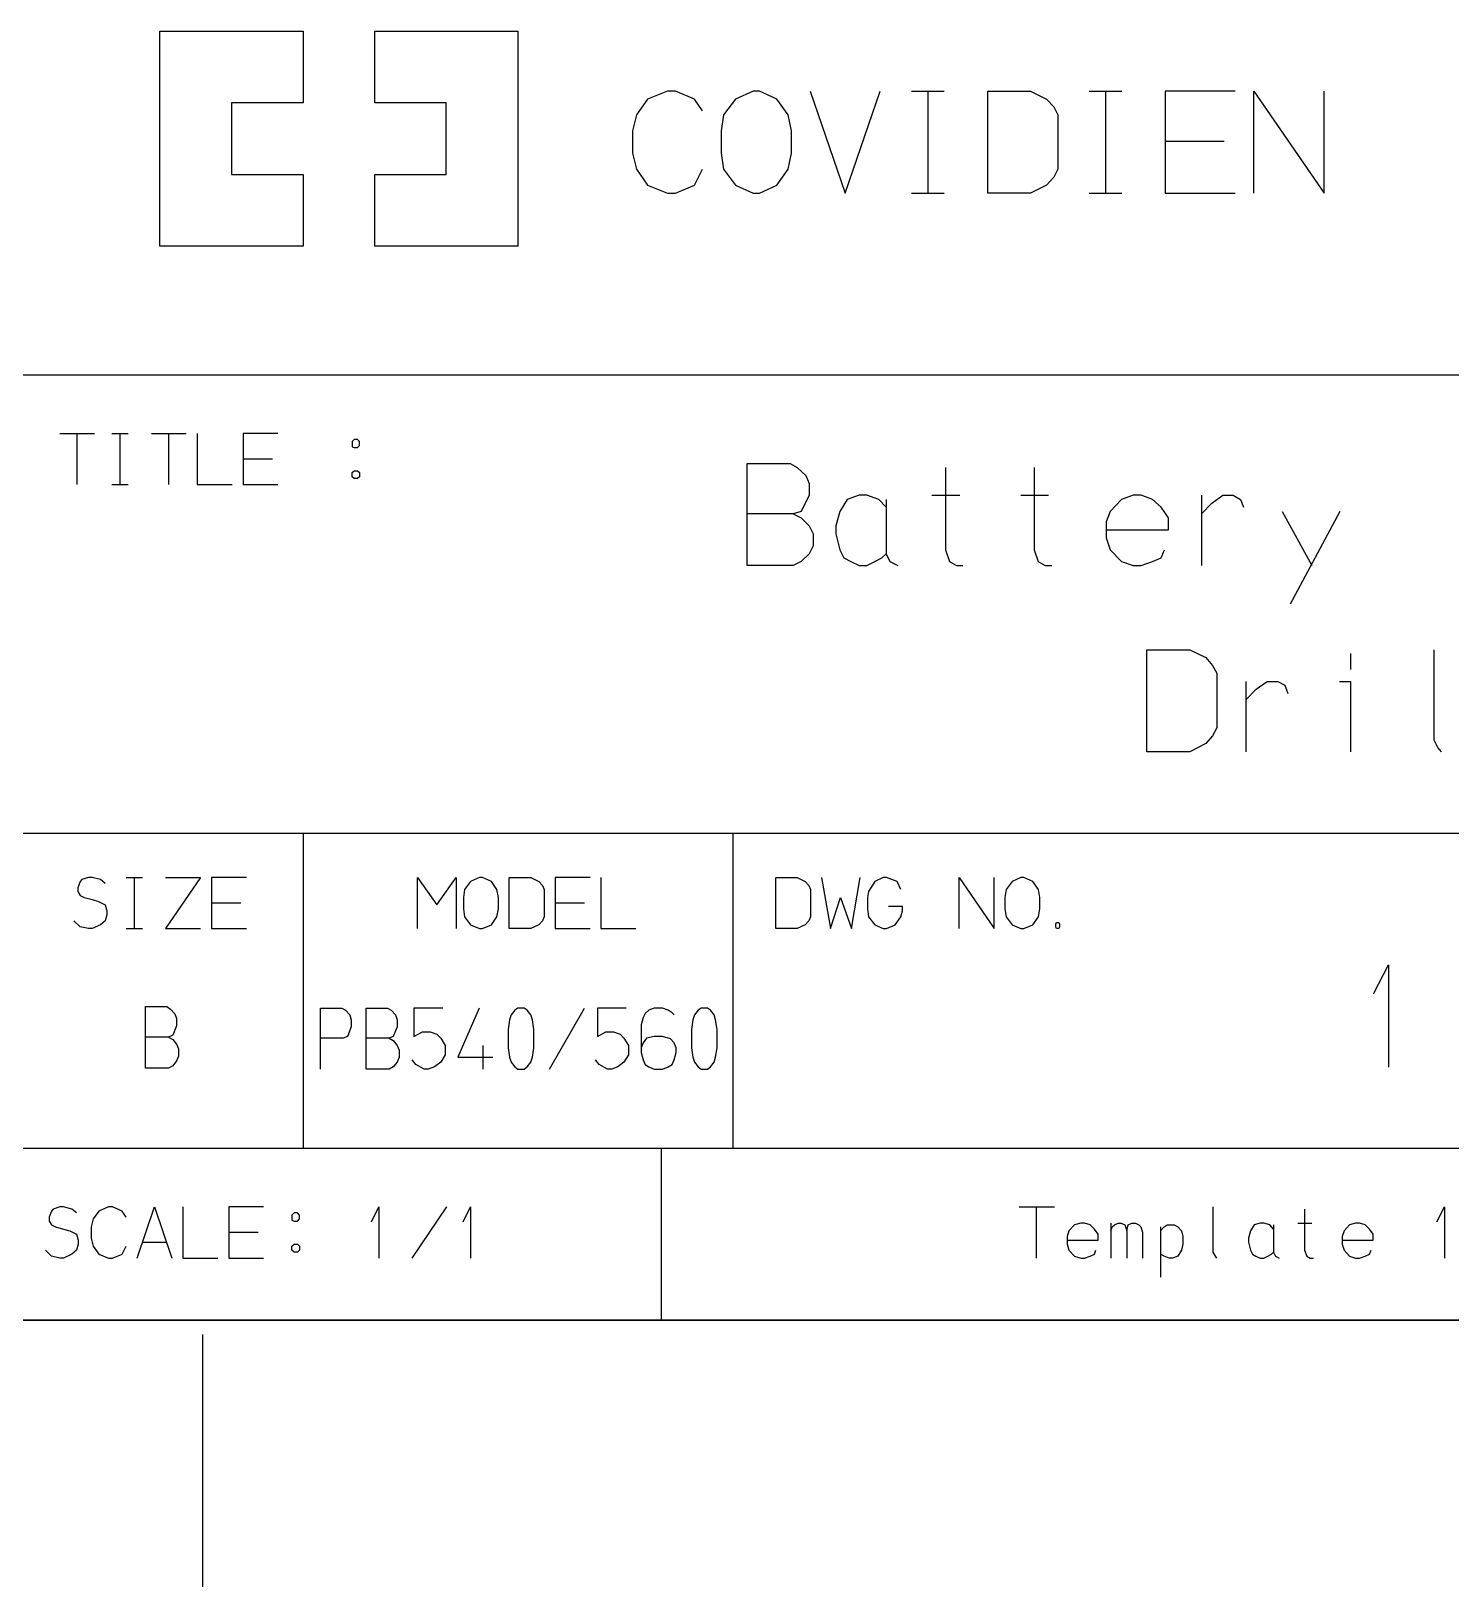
# Model space of a CAD drawing. Extents: x 0 to 1189, y 35 to 806.
# Drawn here: x 866.8 to 1003.1, y 36 to 185.4 of the extents above; entities that cross this region are included whole.
import ezdxf

# ---------------------------------------------------------------- set-up
doc = ezdxf.new("R2010")
doc.units = 0
doc.layers.add('1', color=1, linetype='CONTINUOUS')

msp = doc.modelspace()

# ---------------------------------------------------------------- linework, layer by layer
at = {"layer": '1'}
for p, q in [((879.17, 164.75), (879.17, 185.38)), ((879.17, 185.38), (892.92, 185.38)), ((892.92, 185.38), (892.92, 178.5)), ((899.8, 178.5), (899.8, 185.38)), ((899.8, 185.38), (913.55, 185.38)), ((913.55, 185.38), (913.55, 164.75)), ((927.9, 179.63), (926, 178.85)), ((928.67, 179.63), (927.9, 179.63)), ((930.5, 178.85), (928.67, 179.63)), ((936.12, 179.63), (934.45, 178.85)), ((936.75, 179.63), (936.12, 179.63)), ((938.42, 178.85), (936.75, 179.63)), ((941.6, 179.63), (944.97, 169.83)), ((944.97, 169.83), (948.32, 179.63)), ((951.35, 179.63), (954.47, 179.63)), ((952.95, 169.83), (952.95, 179.63)), ((958.65, 169.83), (958.65, 179.63)), ((958.65, 179.63), (962.77, 179.63)), ((962.77, 179.63), (964.3, 178.85)), ((968.4, 179.63), (971.52, 179.63)), ((970, 169.83), (970, 179.63)), ((982.42, 179.63), (975.7, 179.63)), ((975.7, 179.63), (975.7, 169.83)), ((984.22, 169.83), (984.22, 179.63)), ((984.22, 179.63), (990.95, 169.83)), ((990.95, 169.83), (990.95, 179.63)), ((892.92, 178.5), (886.05, 178.5)), ((886.05, 178.5), (886.05, 171.63)), ((906.67, 178.5), (899.8, 178.5)), ((906.67, 171.63), (906.67, 178.5)), ((926, 178.85), (924.92, 177.33)), ((931.27, 177.73), (930.5, 178.85)), ((934.45, 178.85), (933.3, 177.33)), ((939.5, 177.33), (938.42, 178.85)), ((964.3, 178.85), (965, 178.1)), ((965, 178.1), (965.37, 177.33)), ((924.92, 177.33), (924.55, 175.8)), ((933.3, 177.33), (933.07, 175.8)), ((939.8, 175.8), (939.5, 177.33)), ((965.37, 177.33), (965.37, 172.13)), ((924.55, 175.8), (924.55, 173.65)), ((933.07, 175.8), (933.07, 173.65)), ((939.8, 173.65), (939.8, 175.8)), ((975.7, 174.8), (981.35, 174.8)), ((924.55, 173.65), (924.92, 172.13)), ((933.07, 173.65), (933.3, 172.13)), ((939.5, 172.13), (939.8, 173.65)), ((924.92, 172.13), (926, 170.58)), ((930.5, 170.58), (931.27, 172.13)), ((933.3, 172.13), (934.45, 170.58)), ((938.42, 170.58), (939.5, 172.13)), ((965.37, 172.13), (965, 171.35)), ((886.05, 171.63), (892.92, 171.63)), ((892.92, 171.63), (892.92, 164.75)), ((899.8, 164.75), (899.8, 171.63)), ((899.8, 171.63), (906.67, 171.63)), ((926, 170.58), (927.9, 169.83)), ((928.67, 169.83), (930.5, 170.58)), ((934.45, 170.58), (936.12, 169.83)), ((936.75, 169.83), (938.42, 170.58)), ((964.3, 170.58), (962.77, 169.83)), ((965, 171.35), (964.3, 170.58)), ((927.9, 169.83), (928.67, 169.83)), ((936.12, 169.83), (936.75, 169.83)), ((951.35, 169.83), (954.47, 169.83)), ((962.77, 169.83), (958.65, 169.83)), ((968.4, 169.83), (971.52, 169.83)), ((975.7, 169.83), (982.42, 169.83)), ((892.92, 164.75), (879.17, 164.75)), ((913.55, 164.75), (899.8, 164.75)), ((865.43, 152.38), (1162.45, 152.38)), ((869.55, 146.75), (872.9, 146.75)), ((871.22, 141.85), (871.22, 146.75)), ((874.55, 146.75), (876.12, 146.75)), ((875.35, 141.85), (875.35, 146.75)), ((878.35, 146.75), (881.7, 146.75)), ((880.02, 141.85), (880.02, 146.75)), ((882.75, 146.75), (882.75, 141.85)), ((890.5, 146.75), (887.15, 146.75)), ((887.15, 146.75), (887.15, 141.85)), ((897.82, 146.18), (897.62, 145.98)), ((897.62, 145.98), (897.62, 145.48)), ((897.62, 145.48), (897.82, 145.4)), ((898.15, 146.18), (897.82, 146.18)), ((897.82, 145.4), (898.15, 145.4)), ((898.35, 145.98), (898.15, 146.18)), ((898.15, 145.4), (898.35, 145.6)), ((898.35, 145.6), (898.35, 145.98)), ((887.15, 144.33), (889.97, 144.33)), ((935.55, 134.08), (935.55, 143.88)), ((935.55, 143.88), (939.67, 143.88)), ((939.67, 143.88), (940.37, 143.5)), ((940.37, 143.5), (941.2, 142.73)), ((954.6, 143.5), (954.6, 135.6)), ((963.12, 143.5), (963.12, 135.6)), ((897.62, 143), (897.82, 143.18)), ((897.62, 142.6), (897.62, 143)), ((897.82, 142.43), (897.62, 142.6)), ((897.82, 143.18), (898.15, 143.18)), ((898.15, 142.43), (897.82, 142.43)), ((898.15, 143.18), (898.35, 143)), ((898.35, 142.6), (898.15, 142.43)), ((898.35, 143), (898.35, 142.6)), ((941.2, 142.73), (941.5, 141.95)), ((941.5, 141.95), (941.5, 140.83)), ((874.55, 141.85), (876.12, 141.85)), ((882.75, 141.85), (886.1, 141.85)), ((887.15, 141.85), (890.5, 141.85)), ((941.5, 140.83), (940.75, 139.28)), ((945.15, 140.43), (944.45, 139.28)), ((946.3, 140.83), (945.15, 140.43)), ((947.05, 140.83), (946.3, 140.83)), ((948.2, 140.43), (947.05, 140.83)), ((948.9, 139.68), (948.2, 140.43)), ((948.9, 140.43), (948.9, 135.2)), ((953.3, 140.83), (955.97, 140.83)), ((961.82, 140.83), (964.5, 140.83)), ((971.5, 140.43), (970.42, 139.28)), ((972.62, 140.83), (971.5, 140.43)), ((973.4, 140.83), (972.62, 140.83)), ((974.47, 140.43), (973.4, 140.83)), ((975.3, 139.68), (974.47, 140.43)), ((979.17, 140.83), (979.17, 134.08)), ((980.17, 140.05), (981.22, 140.83)), ((981.22, 140.83), (982.22, 140.83)), ((982.22, 140.83), (982.92, 140.43)), ((982.92, 140.43), (983.22, 139.68)), ((939.97, 139.03), (935.55, 139.03)), ((940.75, 139.28), (939.97, 139.03)), ((939.97, 139.03), (940.75, 138.65)), ((944.45, 139.28), (944.07, 137.88)), ((970.42, 139.28), (970.02, 138.28)), ((976, 138.65), (975.3, 139.68)), ((979.17, 139.03), (980.17, 140.05)), ((986.92, 139.28), (989.77, 134.08)), ((992.45, 139.28), (987.7, 130.38)), ((940.75, 138.65), (941.5, 137.88)), ((941.5, 137.88), (941.9, 137.13)), ((944.07, 137.88), (944.07, 137.13)), ((970.02, 138.28), (970.02, 136.75)), ((970.02, 137.5), (976, 137.5)), ((976, 137.5), (976, 138.65)), ((941.9, 135.98), (941.5, 135.2)), ((941.9, 137.13), (941.9, 135.98)), ((944.07, 137.13), (944.45, 135.6)), ((970.02, 136.75), (970.42, 135.6)), ((940.75, 134.45), (939.97, 134.08)), ((941.5, 135.2), (940.75, 134.45)), ((944.45, 135.6), (944.85, 134.83)), ((944.85, 134.83), (945.52, 134.45)), ((945.52, 134.45), (946.3, 134.08)), ((947.05, 134.08), (947.82, 134.45)), ((947.82, 134.45), (948.5, 134.83)), ((948.5, 134.83), (948.9, 135.2)), ((948.9, 135.2), (949.27, 134.45)), ((949.27, 134.45), (950.02, 134.08)), ((954.6, 135.6), (954.97, 134.45)), ((954.97, 134.45), (955.65, 134.08)), ((963.12, 135.6), (963.5, 134.45)), ((963.5, 134.45), (964.17, 134.08)), ((970.42, 135.6), (971.5, 134.45)), ((971.5, 134.45), (972.62, 134.08)), ((973.4, 134.08), (974.47, 134.45)), ((974.47, 134.45), (975.3, 134.83)), ((975.3, 134.83), (975.62, 135.6)), ((939.97, 134.08), (935.55, 134.08)), ((946.3, 134.08), (947.05, 134.08)), ((955.65, 134.08), (956.27, 134.08)), ((964.17, 134.08), (964.8, 134.08)), ((972.62, 134.08), (973.4, 134.08)), ((973.93, 116.2), (973.93, 126)), ((973.93, 126), (978.05, 126)), ((978.05, 126), (979.58, 125.25)), ((993.5, 125.63), (993.5, 124.1)), ((1001.48, 126), (1001.48, 117.35)), ((979.58, 125.25), (980.25, 124.48)), ((980.25, 124.48), (980.65, 123.73)), ((980.65, 123.73), (980.65, 118.5)), ((983.45, 122.95), (983.45, 116.2)), ((984.43, 122.2), (985.5, 122.95)), ((985.5, 122.95), (986.5, 122.95)), ((986.5, 122.95), (987.18, 122.58)), ((987.18, 122.58), (987.48, 121.8)), ((992.43, 122.95), (993.5, 122.95)), ((993.5, 122.95), (993.5, 116.2)), ((983.45, 121.18), (984.43, 122.2)), ((980.65, 118.5), (980.25, 117.73)), ((979.58, 116.98), (978.05, 116.2)), ((980.25, 117.73), (979.58, 116.98)), ((1001.48, 117.35), (1001.88, 116.58)), ((1001.88, 116.58), (1002.18, 116.2)), ((978.05, 116.2), (973.93, 116.2)), ((865.43, 108.38), (1162.45, 108.38)), ((892.93, 108.38), (892.93, 78.13)), ((934.18, 108.38), (934.18, 78.13)), ((871.5, 103.73), (871.3, 103.15)), ((871.3, 103.15), (871.3, 102.78)), ((871.67, 103.93), (871.5, 103.73)), ((872.3, 104.13), (871.67, 103.93)), ((872.67, 104.13), (872.3, 104.13)), ((873.47, 103.93), (872.67, 104.13)), ((873.9, 103.55), (873.47, 103.93)), ((875.92, 104.13), (877.5, 104.13)), ((876.72, 99.23), (876.72, 104.13)), ((879.72, 104.13), (883.07, 104.13)), ((883.07, 104.13), (879.72, 99.23)), ((887.47, 104.13), (884.12, 104.13)), ((884.12, 104.13), (884.12, 99.23)), ((903.92, 99.23), (903.92, 104.13)), ((903.92, 104.13), (905.75, 101.5)), ((905.75, 101.5), (907.62, 104.13)), ((907.62, 104.13), (907.62, 99.23)), ((909, 103.73), (908.42, 102.98)), ((909.85, 104.13), (909, 103.73)), ((910.15, 104.13), (909.85, 104.13)), ((911, 103.73), (910.15, 104.13)), ((911.52, 102.98), (911, 103.73)), ((912.72, 99.23), (912.72, 104.13)), ((912.72, 104.13), (914.77, 104.13)), ((914.77, 104.13), (915.55, 103.73)), ((915.55, 103.73), (915.9, 103.35)), ((915.9, 103.35), (916.07, 102.98)), ((920.47, 104.13), (917.12, 104.13)), ((917.12, 104.13), (917.12, 99.23)), ((921.52, 104.13), (921.52, 99.23)), ((938.3, 99.23), (938.3, 104.13)), ((938.3, 104.13), (940.37, 104.13)), ((940.37, 104.13), (941.12, 103.73)), ((941.12, 103.73), (941.47, 103.35)), ((941.47, 103.35), (941.65, 102.98)), ((942.7, 104.13), (943.55, 99.23)), ((945.57, 99.23), (946.4, 104.13)), ((947.8, 103.73), (947.22, 102.78)), ((948.62, 104.13), (947.8, 103.73)), ((948.92, 104.13), (948.62, 104.13)), ((949.97, 103.73), (948.92, 104.13)), ((950.3, 102.98), (949.97, 103.73)), ((955.9, 99.23), (955.9, 104.13)), ((955.9, 104.13), (959.27, 99.23)), ((959.27, 99.23), (959.27, 104.13)), ((961, 103.73), (960.42, 102.98)), ((961.82, 104.13), (961, 103.73)), ((962.12, 104.13), (961.82, 104.13)), ((962.97, 103.73), (962.12, 104.13)), ((963.52, 102.98), (962.97, 103.73)), ((871.3, 102.78), (871.5, 102.4)), ((871.5, 102.4), (871.9, 102.2)), ((871.9, 102.2), (872.67, 102.03)), ((872.67, 102.03), (873.27, 101.83)), ((873.27, 101.83), (873.9, 101.5)), ((884.12, 101.7), (886.95, 101.7)), ((908.42, 102.98), (908.32, 102.2)), ((908.32, 102.2), (908.32, 101.13)), ((911.67, 102.2), (911.52, 102.98)), ((911.67, 101.13), (911.67, 102.2)), ((916.07, 102.98), (916.07, 100.35)), ((917.12, 101.7), (919.95, 101.7)), ((941.65, 102.98), (941.65, 100.35)), ((943.55, 99.23), (944.52, 102.2)), ((944.52, 102.2), (945.57, 99.23)), ((947.22, 102.78), (947.1, 102.2)), ((947.1, 102.2), (947.1, 101.13)), ((960.42, 102.98), (960.3, 102.2)), ((960.3, 102.2), (960.3, 101.13)), ((963.67, 102.2), (963.52, 102.98)), ((963.67, 101.13), (963.67, 102.2)), ((873.9, 101.5), (874.07, 100.93)), ((874.07, 100.55), (873.9, 99.98)), ((874.07, 100.93), (874.07, 100.55)), ((908.32, 101.13), (908.42, 100.35)), ((908.42, 100.35), (909, 99.6)), ((911, 99.6), (911.52, 100.35)), ((911.52, 100.35), (911.67, 101.13)), ((916.07, 100.35), (915.9, 99.98)), ((941.65, 100.35), (941.47, 99.98)), ((947.1, 101.13), (947.22, 100.35)), ((947.22, 100.35), (947.8, 99.6)), ((950.47, 101.33), (949.12, 101.33)), ((949.77, 99.6), (950.3, 100.35)), ((950.3, 100.35), (950.47, 100.93)), ((950.47, 100.93), (950.47, 101.33)), ((960.3, 101.13), (960.42, 100.35)), ((960.42, 100.35), (961, 99.6)), ((962.97, 99.6), (963.52, 100.35)), ((963.52, 100.35), (963.67, 101.13)), ((871.5, 99.4), (870.92, 99.98)), ((872.3, 99.23), (871.5, 99.4)), ((872.67, 99.23), (872.3, 99.23)), ((873.47, 99.6), (872.67, 99.23)), ((873.9, 99.98), (873.47, 99.6)), ((875.92, 99.23), (877.5, 99.23)), ((879.72, 99.23), (883.07, 99.23)), ((884.12, 99.23), (887.47, 99.23)), ((909, 99.6), (909.85, 99.23)), ((909.85, 99.23), (910.15, 99.23)), ((910.15, 99.23), (911, 99.6)), ((914.77, 99.23), (912.72, 99.23)), ((915.55, 99.6), (914.77, 99.23)), ((915.9, 99.98), (915.55, 99.6)), ((917.12, 99.23), (920.47, 99.23)), ((921.52, 99.23), (924.87, 99.23)), ((940.37, 99.23), (938.3, 99.23)), ((941.12, 99.6), (940.37, 99.23)), ((941.47, 99.98), (941.12, 99.6)), ((947.8, 99.6), (948.62, 99.23)), ((948.62, 99.23), (948.92, 99.23)), ((948.92, 99.23), (949.77, 99.6)), ((961, 99.6), (961.82, 99.23)), ((961.82, 99.23), (962.12, 99.23)), ((962.12, 99.23), (962.97, 99.6)), ((965.2, 99.65), (965.27, 99.8)), ((965.2, 99.35), (965.2, 99.65)), ((965.27, 99.23), (965.2, 99.35)), ((965.27, 99.8), (965.47, 99.8)), ((965.47, 99.23), (965.27, 99.23)), ((965.47, 99.8), (965.55, 99.65)), ((965.55, 99.35), (965.47, 99.23)), ((965.55, 99.65), (965.55, 99.35)), ((995.68, 92.95), (997.13, 95.75)), ((997.13, 95.75), (997.13, 85.93)), ((877.8, 85.83), (877.8, 91.73)), ((877.8, 91.73), (879.85, 91.73)), ((879.85, 91.73), (880.2, 91.48)), ((880.2, 91.48), (880.62, 91.03)), ((894.58, 85.73), (894.58, 91.6)), ((894.58, 91.6), (896.63, 91.6)), ((896.63, 91.6), (896.98, 91.38)), ((896.98, 91.38), (897.4, 90.93)), ((898.98, 85.73), (898.98, 91.6)), ((898.98, 91.6), (901.03, 91.6)), ((901.03, 91.6), (901.38, 91.38)), ((901.38, 91.38), (901.8, 90.93)), ((906.35, 91.6), (903.55, 91.6)), ((903.55, 91.6), (903.55, 88.85)), ((909.83, 91.6), (907.78, 86.88)), ((913.25, 91.38), (912.9, 90.93)), ((913.55, 91.6), (913.25, 91.38)), ((914.15, 91.6), (913.55, 91.6)), ((914.43, 91.38), (914.15, 91.6)), ((914.78, 90.93), (914.43, 91.38)), ((916.58, 85.73), (919.93, 91.6)), ((923.95, 91.6), (921.18, 91.6)), ((921.18, 91.6), (921.18, 88.85)), ((926.1, 91.38), (925.75, 91.08)), ((926.63, 91.6), (926.1, 91.38)), ((927.43, 91.6), (926.63, 91.6)), ((927.98, 91.38), (927.43, 91.6)), ((928.35, 91.15), (927.98, 91.38)), ((928.55, 90.93), (928.35, 91.15)), ((930.85, 91.38), (930.5, 90.93)), ((931.15, 91.6), (930.85, 91.38)), ((931.75, 91.6), (931.15, 91.6)), ((932.03, 91.38), (931.75, 91.6)), ((932.38, 90.93), (932.03, 91.38)), ((880.77, 89.88), (880.4, 88.98)), ((880.62, 91.03), (880.77, 90.58)), ((880.77, 90.58), (880.77, 89.88)), ((897.55, 89.78), (897.18, 88.85)), ((897.4, 90.93), (897.55, 90.45)), ((897.55, 90.45), (897.55, 89.78)), ((901.95, 89.78), (901.58, 88.85)), ((901.8, 90.93), (901.95, 90.45)), ((901.95, 90.45), (901.95, 89.78)), ((912.75, 90.45), (912.6, 89.55)), ((912.9, 90.93), (912.75, 90.45)), ((914.93, 90.45), (914.78, 90.93)), ((915.08, 89.55), (914.93, 90.45)), ((925.58, 90.68), (925.38, 90)), ((925.38, 90), (925.38, 87.33)), ((925.75, 91.08), (925.58, 90.68)), ((930.35, 90.45), (930.2, 89.55)), ((930.5, 90.93), (930.35, 90.45)), ((932.53, 90.45), (932.38, 90.93)), ((932.68, 89.55), (932.53, 90.45)), ((880, 88.8), (877.8, 88.8)), ((880.4, 88.98), (880, 88.8)), ((880, 88.8), (880.4, 88.58)), ((880.4, 88.58), (880.77, 88.13)), ((880.77, 88.13), (880.95, 87.68)), ((896.78, 88.7), (894.58, 88.7)), ((897.18, 88.85), (896.78, 88.7)), ((901.18, 88.7), (898.98, 88.7)), ((901.58, 88.85), (901.18, 88.7)), ((901.18, 88.7), (901.58, 88.48)), ((901.58, 88.48), (901.95, 88)), ((903.55, 88.85), (904.38, 89.3)), ((904.38, 89.3), (905.13, 89.3)), ((905.13, 89.3), (905.75, 89.08)), ((905.75, 89.08), (906.13, 88.7)), ((906.13, 88.7), (906.55, 88)), ((912.6, 89.55), (912.6, 87.78)), ((915.08, 87.78), (915.08, 89.55)), ((921.18, 88.85), (921.98, 89.3)), ((921.98, 89.3), (922.73, 89.3)), ((922.73, 89.3), (923.35, 89.08)), ((923.35, 89.08), (923.73, 88.7)), ((923.73, 88.7), (924.15, 88)), ((925.58, 88.25), (925.38, 87.78)), ((925.9, 88.7), (925.58, 88.25)), ((926.63, 88.85), (925.9, 88.7)), ((927.43, 88.85), (926.63, 88.85)), ((928.2, 88.63), (927.43, 88.85)), ((928.55, 88.25), (928.2, 88.63)), ((928.73, 87.78), (928.55, 88.25)), ((930.2, 89.55), (930.2, 87.78)), ((932.68, 87.78), (932.68, 89.55)), ((880.95, 86.98), (880.77, 86.53)), ((880.95, 87.68), (880.95, 86.98)), ((901.95, 88), (902.15, 87.55)), ((902.15, 86.88), (901.95, 86.4)), ((902.15, 87.55), (902.15, 86.88)), ((903.75, 86.18), (903.38, 86.63)), ((906.55, 87.1), (906.13, 86.4)), ((906.55, 88), (906.55, 87.1)), ((907.78, 86.88), (911.13, 86.88)), ((910.18, 88), (910.18, 85.73)), ((912.6, 87.78), (912.75, 86.88)), ((912.75, 86.88), (912.9, 86.4)), ((914.78, 86.4), (914.93, 86.88)), ((914.93, 86.88), (915.08, 87.78)), ((921.35, 86.18), (920.98, 86.63)), ((924.15, 87.1), (923.73, 86.4)), ((924.15, 88), (924.15, 87.1)), ((925.38, 87.33), (925.58, 86.63)), ((925.58, 86.63), (925.75, 86.18)), ((928.35, 86.18), (928.55, 86.63)), ((928.55, 86.63), (928.73, 87.33)), ((928.73, 87.33), (928.73, 87.78)), ((930.2, 87.78), (930.35, 86.88)), ((930.35, 86.88), (930.5, 86.4)), ((932.38, 86.4), (932.53, 86.88)), ((932.53, 86.88), (932.68, 87.78)), ((880, 85.83), (877.8, 85.83)), ((880.4, 86.05), (880, 85.83)), ((880.77, 86.53), (880.4, 86.05)), ((901.18, 85.73), (898.98, 85.73)), ((901.58, 85.95), (901.18, 85.73)), ((901.95, 86.4), (901.58, 85.95)), ((904.55, 85.73), (903.75, 86.18)), ((904.93, 85.73), (904.55, 85.73)), ((905.55, 85.95), (904.93, 85.73)), ((906.13, 86.4), (905.55, 85.95)), ((912.9, 86.4), (913.25, 85.95)), ((913.25, 85.95), (913.55, 85.73)), ((913.55, 85.73), (914.15, 85.73)), ((914.15, 85.73), (914.43, 85.95)), ((914.43, 85.95), (914.78, 86.4)), ((922.15, 85.73), (921.35, 86.18)), ((922.55, 85.73), (922.15, 85.73)), ((923.15, 85.95), (922.55, 85.73)), ((923.73, 86.4), (923.15, 85.95)), ((925.75, 86.18), (926.1, 85.95)), ((926.1, 85.95), (926.63, 85.73)), ((926.63, 85.73), (927.43, 85.73)), ((927.43, 85.73), (927.98, 85.95)), ((927.98, 85.95), (928.35, 86.18)), ((930.5, 86.4), (930.85, 85.95)), ((930.85, 85.95), (931.15, 85.73)), ((931.15, 85.73), (931.75, 85.73)), ((931.75, 85.73), (932.03, 85.95)), ((932.03, 85.95), (932.38, 86.4)), ((865.43, 78.13), (1162.45, 78.13)), ((927.3, 78.13), (927.3, 61.63)), ((868.75, 72.1), (868.55, 71.53)), ((868.93, 72.3), (868.75, 72.1)), ((869.55, 72.5), (868.93, 72.3)), ((869.93, 72.5), (869.55, 72.5)), ((870.73, 72.3), (869.93, 72.5)), ((871.15, 71.93), (870.73, 72.3)), ((873.3, 72.1), (872.75, 71.35)), ((874.25, 72.5), (873.3, 72.1)), ((874.63, 72.5), (874.25, 72.5)), ((875.55, 72.1), (874.63, 72.5)), ((875.93, 71.53), (875.55, 72.1)), ((876.98, 67.58), (878.65, 72.5)), ((878.65, 72.5), (880.33, 67.58)), ((881.38, 72.5), (881.38, 67.58)), ((889.13, 72.5), (885.78, 72.5)), ((885.78, 72.5), (885.78, 67.58)), ((892.05, 71.93), (891.85, 71.73)), ((891.85, 71.73), (891.85, 71.23)), ((892.38, 71.93), (892.05, 71.93)), ((892.58, 71.73), (892.38, 71.93)), ((892.58, 71.35), (892.58, 71.73)), ((899.48, 71.08), (900.2, 72.5)), ((900.2, 72.5), (900.2, 67.58)), ((903.38, 67.58), (906.73, 72.5)), ((908.28, 71.08), (909, 72.5)), ((909, 72.5), (909, 67.58)), ((961.68, 72.5), (965.05, 72.5)), ((963.35, 67.58), (963.35, 72.5)), ((980.28, 72.5), (980.28, 68.15)), ((989.08, 72.3), (989.08, 68.35)), ((1001.78, 71.08), (1002.5, 72.5)), ((1002.5, 72.5), (1002.5, 67.58)), ((868.55, 71.53), (868.55, 71.15)), ((868.55, 71.15), (868.75, 70.78)), ((868.75, 70.78), (869.15, 70.58)), ((869.15, 70.58), (869.93, 70.38)), ((869.93, 70.38), (870.53, 70.2)), ((870.53, 70.2), (871.15, 69.88)), ((872.75, 71.35), (872.58, 70.58)), ((872.58, 70.58), (872.58, 69.5)), ((891.85, 71.23), (892.05, 71.15)), ((892.05, 71.15), (892.38, 71.15)), ((892.38, 71.15), (892.58, 71.35)), ((966.45, 70.2), (966.28, 69.68)), ((967, 70.78), (966.45, 70.2)), ((967.58, 70.95), (967, 70.78)), ((967.95, 70.95), (967.58, 70.95)), ((968.48, 70.78), (967.95, 70.95)), ((968.9, 70.38), (968.48, 70.78)), ((969.25, 69.88), (968.9, 70.38)), ((970.48, 70.95), (970.48, 67.58)), ((970.48, 70.2), (970.6, 70.58)), ((970.6, 70.58), (970.83, 70.78)), ((970.83, 70.78), (971.18, 70.95)), ((971.18, 70.95), (971.48, 70.95)), ((971.48, 70.95), (971.83, 70.78)), ((971.83, 70.78), (972, 70.2)), ((972, 70.2), (972.15, 70.78)), ((972, 70.2), (972, 67.58)), ((972.15, 70.78), (972.5, 70.95)), ((972.5, 70.95), (972.85, 70.95)), ((972.85, 70.95), (973.15, 70.78)), ((973.15, 70.78), (973.35, 70.58)), ((973.35, 70.58), (973.5, 70.08)), ((975.23, 70.58), (975.23, 65.75)), ((975.23, 70.2), (975.58, 70.58)), ((975.58, 70.58), (975.88, 70.78)), ((975.88, 70.78), (976.55, 70.78)), ((976.55, 70.78), (976.9, 70.58)), ((976.9, 70.58), (977.25, 70.2)), ((977.25, 70.2), (977.4, 69.68)), ((983.88, 70.2), (983.68, 69.5)), ((984.23, 70.78), (983.88, 70.2)), ((984.8, 70.95), (984.23, 70.78)), ((985.18, 70.95), (984.8, 70.95)), ((985.75, 70.78), (985.18, 70.95)), ((986.1, 70.38), (985.75, 70.78)), ((986.1, 70.78), (986.1, 68.15)), ((988.43, 70.95), (989.78, 70.95)), ((992.88, 70.2), (992.68, 69.68)), ((993.4, 70.78), (992.88, 70.2)), ((993.98, 70.95), (993.4, 70.78)), ((994.35, 70.95), (993.98, 70.95)), ((994.9, 70.78), (994.35, 70.95)), ((995.3, 70.38), (994.9, 70.78)), ((995.65, 69.88), (995.3, 70.38)), ((871.15, 69.88), (871.33, 69.3)), ((871.33, 68.93), (871.15, 68.35)), ((871.33, 69.3), (871.33, 68.93)), ((872.58, 69.5), (872.75, 68.73)), ((872.75, 68.73), (873.3, 67.98)), ((875.55, 67.98), (875.93, 68.73)), ((877.48, 69.13), (879.83, 69.13)), ((885.78, 70.08), (888.6, 70.08)), ((891.85, 68.73), (892.05, 68.93)), ((891.85, 68.35), (891.85, 68.73)), ((892.05, 68.93), (892.38, 68.93)), ((892.38, 68.93), (892.58, 68.73)), ((892.58, 68.73), (892.58, 68.35)), ((966.28, 69.68), (966.28, 68.93)), ((966.28, 69.3), (969.25, 69.3)), ((966.28, 68.93), (966.45, 68.35)), ((969.25, 69.3), (969.25, 69.88)), ((973.5, 70.08), (973.5, 67.58)), ((977.4, 68.93), (977.25, 68.35)), ((977.4, 69.68), (977.4, 68.93)), ((983.68, 69.5), (983.68, 69.13)), ((983.68, 69.13), (983.88, 68.35)), ((992.68, 69.68), (992.68, 68.93)), ((992.68, 69.3), (995.65, 69.3)), ((992.68, 68.93), (992.88, 68.35)), ((995.65, 69.3), (995.65, 69.88)), ((868.75, 67.78), (868.18, 68.35)), ((869.55, 67.58), (868.75, 67.78)), ((869.93, 67.58), (869.55, 67.58)), ((870.73, 67.98), (869.93, 67.58)), ((871.15, 68.35), (870.73, 67.98)), ((873.3, 67.98), (874.25, 67.58)), ((874.25, 67.58), (874.63, 67.58)), ((874.63, 67.58), (875.55, 67.98)), ((881.38, 67.58), (884.73, 67.58)), ((885.78, 67.58), (889.13, 67.58)), ((892.05, 68.15), (891.85, 68.35)), ((892.38, 68.15), (892.05, 68.15)), ((892.58, 68.35), (892.38, 68.15)), ((966.45, 68.35), (967, 67.78)), ((967, 67.78), (967.58, 67.58)), ((967.58, 67.58), (967.95, 67.58)), ((967.95, 67.58), (968.48, 67.78)), ((968.48, 67.78), (968.9, 67.98)), ((968.9, 67.98), (969.05, 68.35)), ((975.58, 67.78), (975.23, 67.98)), ((976.08, 67.58), (975.58, 67.78)), ((976.4, 67.58), (976.08, 67.58)), ((976.9, 67.78), (976.4, 67.58)), ((977.25, 68.35), (976.9, 67.78)), ((980.28, 68.15), (980.48, 67.78)), ((980.48, 67.78), (980.63, 67.58)), ((983.88, 68.35), (984.08, 67.98)), ((984.08, 67.98), (984.4, 67.78)), ((984.4, 67.78), (984.8, 67.58)), ((984.8, 67.58), (985.18, 67.58)), ((985.18, 67.58), (985.55, 67.78)), ((985.55, 67.78), (985.9, 67.98)), ((985.9, 67.98), (986.1, 68.15)), ((986.1, 68.15), (986.28, 67.78)), ((986.28, 67.78), (986.65, 67.58)), ((989.08, 68.35), (989.28, 67.78)), ((989.28, 67.78), (989.6, 67.58)), ((989.6, 67.58), (989.93, 67.58)), ((992.88, 68.35), (993.4, 67.78)), ((993.4, 67.78), (993.98, 67.58)), ((993.98, 67.58), (994.35, 67.58)), ((994.35, 67.58), (994.9, 67.78)), ((994.9, 67.78), (995.3, 67.98)), ((995.3, 67.98), (995.48, 68.35)), ((1162.45, 61.63), (26.55, 61.63)), ((502.35, 61.63), (1162.45, 61.63)), ((883.3, 36.03), (883.3, 60.25))]:
    msp.add_line(p, q, dxfattribs=at)

doc.saveas('drawing.dxf')
